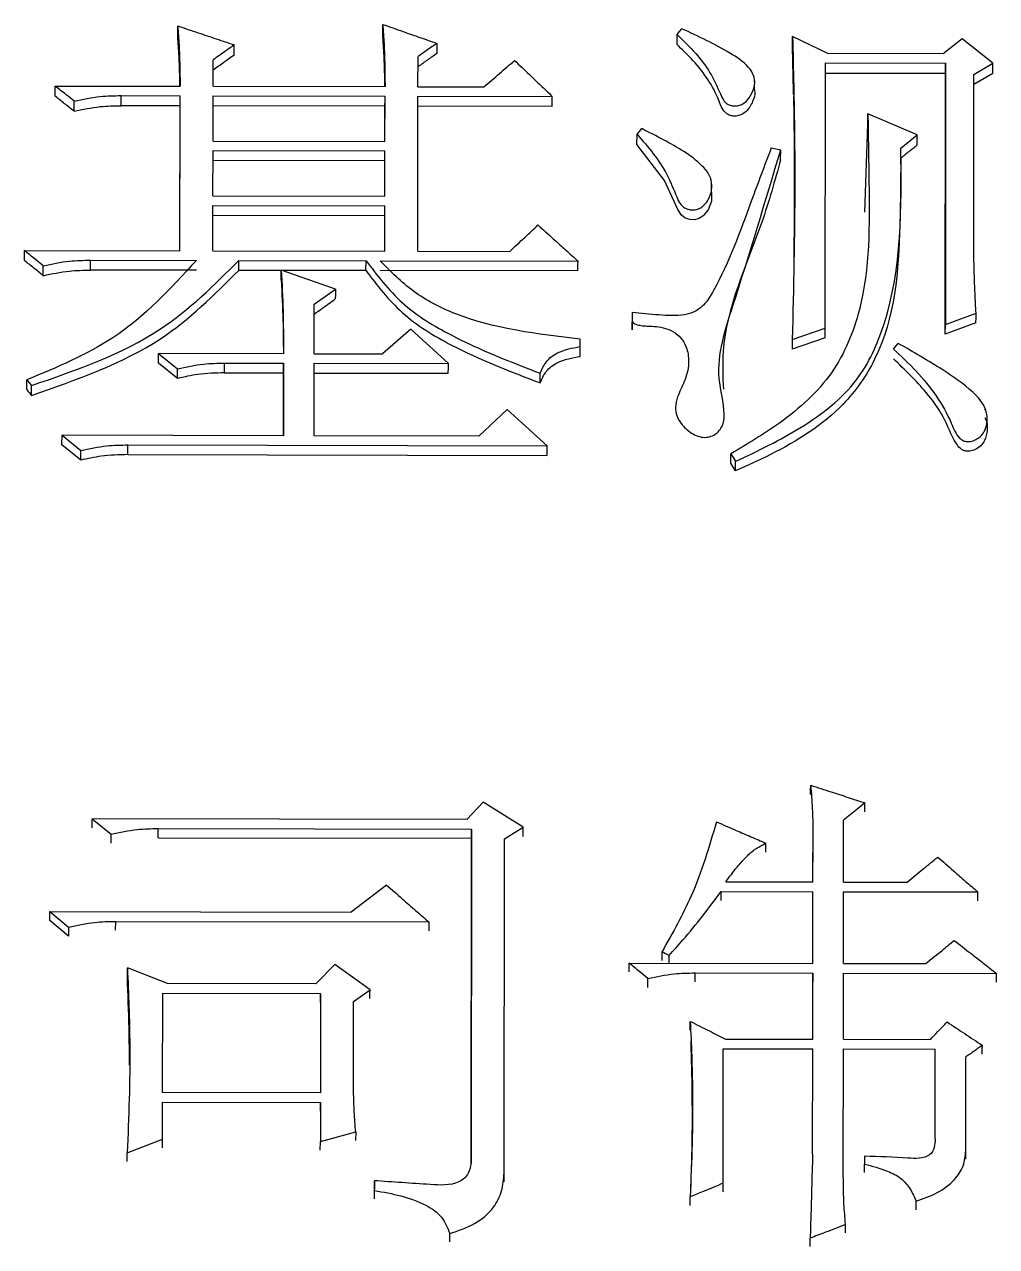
# Model space of a CAD drawing. Header units: millimetres. Extents: x 2451 to 4400, y 944 to 2322.
# Drawn here: x 2921.03 to 2925.49, y 2063.92 to 2069.54 of the extents above; entities that cross this region are included whole.
import ezdxf

# ---------------------------------------------------------------- set-up
doc = ezdxf.new("R2010")
doc.units = ezdxf.units.MM

msp = doc.modelspace()

# ---------------------------------------------------------------- linework, layer by layer
at = {"color": 7, "linetype": 'Continuous', "lineweight": 25}
for p, q in [((2922.6705, 2069.49), (2922.6708, 2069.5369)), ((2924.0227, 2069.4444), (2924.0229, 2069.4913)), ((2924.7151, 2069.4034), (2924.5529, 2069.4816)), ((2925.3317, 2069.4715), (2925.2451, 2069.4025)), ((2925.4723, 2069.3588), (2925.3317, 2069.4715)), ((2921.8916, 2069.2527), (2921.8918, 2069.374)), ((2922.8327, 2069.251), (2922.8329, 2069.3896)), ((2924.7031, 2068.1424), (2924.7042, 2069.3602)), ((2924.7042, 2069.3602), (2925.2559, 2069.3592)), ((2925.2451, 2069.4025), (2924.7151, 2069.4034)), ((2925.2559, 2069.3592), (2925.2548, 2068.1588)), ((2925.3857, 2069.307), (2925.4723, 2069.3588)), ((2924.704, 2069.3135), (2925.2557, 2069.3125)), ((2925.2545, 2068.1137), (2925.2557, 2069.3125)), ((2925.385, 2068.5599), (2925.3857, 2069.307)), ((2925.472, 2069.3121), (2925.3854, 2069.2603)), ((2921.1667, 2069.2075), (2921.1669, 2069.254)), ((2921.1669, 2069.254), (2921.7402, 2069.253)), ((2921.8916, 2069.2527), (2922.6813, 2069.2513)), ((2922.8327, 2069.251), (2923.1356, 2069.2504)), ((2924.3779, 2069.2366), (2924.378, 2069.2619)), ((2924.378, 2069.2728), (2924.3781, 2069.2837)), ((2921.4695, 2069.1637), (2921.4697, 2069.2101)), ((2921.4697, 2069.2101), (2921.7402, 2069.2097)), ((2921.7395, 2068.4969), (2921.7402, 2069.2097)), ((2921.7399, 2069.1632), (2921.7402, 2069.2097)), ((2921.8914, 2069.0012), (2921.8916, 2069.2094)), ((2921.8916, 2069.2094), (2922.6813, 2069.2079)), ((2922.6811, 2068.9997), (2922.6813, 2069.2079)), ((2922.832, 2068.4949), (2922.8327, 2069.2076)), ((2922.8327, 2069.2076), (2923.4493, 2069.2065)), ((2921.2531, 2069.1381), (2921.2534, 2069.1845)), ((2921.7399, 2069.1632), (2921.4695, 2069.1637)), ((2921.7393, 2068.4969), (2921.7399, 2069.1632)), ((2922.681, 2069.1614), (2921.8914, 2069.1629)), ((2922.6809, 2068.9997), (2922.681, 2069.1614)), ((2923.4491, 2069.16), (2922.8325, 2069.1612)), ((2924.8853, 2068.6747), (2924.8985, 2069.0794)), ((2924.8985, 2069.0794), (2924.8988, 2069.1258)), ((2925.1258, 2069.03), (2924.8988, 2069.1258)), ((2923.8384, 2068.9861), (2923.8386, 2069.0324)), ((2925.05, 2068.9693), (2925.1258, 2069.03)), ((2921.8914, 2069.0012), (2922.6811, 2068.9997)), ((2924.4551, 2068.9704), (2924.4983, 2068.9616)), ((2925.0498, 2068.9231), (2925.05, 2068.9693)), ((2922.6808, 2068.9101), (2921.8911, 2068.9116)), ((2921.8912, 2068.7491), (2921.8914, 2068.9577)), ((2921.8914, 2068.9577), (2922.681, 2068.9563)), ((2922.6806, 2068.7477), (2922.6808, 2068.9101)), ((2922.6808, 2068.7477), (2922.681, 2068.9563)), ((2924.4981, 2068.9155), (2924.4983, 2068.9616)), ((2924.1806, 2068.7651), (2924.1808, 2068.81)), ((2924.1808, 2068.8112), (2924.1808, 2068.8116)), ((2921.8912, 2068.7491), (2922.6808, 2068.7477)), ((2921.8909, 2068.4966), (2921.8911, 2068.7056)), ((2921.8911, 2068.7056), (2922.6808, 2068.7042)), ((2922.6806, 2068.4952), (2922.6808, 2068.7042)), ((2922.6806, 2068.6583), (2921.8909, 2068.6598)), ((2922.6804, 2068.4952), (2922.6806, 2068.6583)), ((2921.0253, 2068.4526), (2921.0255, 2068.4982)), ((2921.0255, 2068.4982), (2921.7395, 2068.4969)), ((2921.8909, 2068.4966), (2922.6806, 2068.4952)), ((2922.832, 2068.4949), (2923.2539, 2068.4941)), ((2921.1118, 2068.3828), (2921.112, 2068.4283)), ((2921.3282, 2068.4085), (2921.3284, 2068.454)), ((2921.8149, 2068.4077), (2921.3282, 2068.4085)), ((2921.3284, 2068.454), (2921.8151, 2068.4532)), ((2922.0096, 2068.4073), (2922.0099, 2068.4528)), ((2922.2045, 2068.4069), (2922.0096, 2068.4073)), ((2922.0099, 2068.4528), (2922.594, 2068.4517)), ((2922.4533, 2068.3211), (2922.2045, 2068.4088)), ((2922.5938, 2068.4062), (2922.21, 2068.4069)), ((2922.5938, 2068.4062), (2922.594, 2068.4517)), ((2923.5673, 2068.4044), (2922.6587, 2068.4061)), ((2922.659, 2068.4516), (2923.5676, 2068.4499)), ((2922.3558, 2068.2515), (2922.4533, 2068.3211)), ((2922.3556, 2068.0243), (2922.3558, 2068.2515)), ((2923.8161, 2068.2138), (2923.8159, 2068.1686)), ((2923.8161, 2068.1789), (2923.8159, 2068.1338)), ((2923.8161, 2068.2138), (2923.8161, 2068.1789)), ((2925.2548, 2068.1588), (2925.3955, 2068.211)), ((2922.7992, 2068.1371), (2922.6693, 2068.0237)), ((2922.9722, 2067.9794), (2922.7992, 2068.1371)), ((2923.8159, 2068.1338), (2923.8159, 2068.1686)), ((2924.5516, 2068.0902), (2924.7031, 2068.1424)), ((2925.3952, 2068.1658), (2925.2545, 2068.1137)), ((2925.2545, 2068.1137), (2925.2548, 2068.1588)), ((2923.578, 2068.057), (2923.578, 2068.092)), ((2924.7029, 2068.0973), (2924.5514, 2068.0452)), ((2921.6414, 2067.9806), (2921.6417, 2068.0256)), ((2921.6417, 2068.0256), (2921.7281, 2067.9554)), ((2922.215, 2068.0245), (2921.6417, 2068.0256)), ((2922.3556, 2068.0243), (2922.6693, 2068.0237)), ((2923.5778, 2068.012), (2923.578, 2068.057)), ((2921.7279, 2067.9106), (2921.6414, 2067.9806)), ((2921.7279, 2067.9106), (2921.7281, 2067.9554)), ((2921.9443, 2067.9364), (2921.9445, 2067.9813)), ((2921.9445, 2067.9813), (2922.2149, 2067.9808)), ((2922.2149, 2067.9808), (2922.2146, 2067.6479)), ((2922.3552, 2067.6477), (2922.3556, 2067.9805)), ((2922.3556, 2067.9805), (2922.9722, 2067.9794)), ((2921.9443, 2067.9364), (2922.2147, 2067.9359)), ((2922.2144, 2067.6479), (2922.2147, 2067.9359)), ((2922.3553, 2067.9356), (2922.9719, 2067.9345)), ((2921.0571, 2067.8332), (2921.0574, 2067.8779)), ((2923.2424, 2067.7688), (2923.1125, 2067.6463)), ((2923.4261, 2067.6019), (2923.2424, 2067.7688)), ((2925.4366, 2067.7686), (2925.4367, 2067.775)), ((2921.1976, 2067.6053), (2921.1978, 2067.6498)), ((2921.1978, 2067.6498), (2921.2843, 2067.5795)), ((2922.2146, 2067.6479), (2921.1978, 2067.6498)), ((2923.1125, 2067.6463), (2922.3552, 2067.6477)), ((2921.284, 2067.5351), (2921.1976, 2067.6053)), ((2921.284, 2067.5351), (2921.2843, 2067.5795)), ((2921.5004, 2067.561), (2921.5006, 2067.6054)), ((2921.5004, 2067.561), (2923.4259, 2067.5575)), ((2921.5006, 2067.6054), (2923.4261, 2067.6019)), ((2924.2696, 2067.5209), (2924.2698, 2067.5652)), ((2924.2698, 2067.5652), (2924.2914, 2067.5301)), ((2924.2912, 2067.4858), (2924.2696, 2067.5209)), ((2923.1324, 2065.9648), (2923.0566, 2065.8851)), ((2923.3162, 2065.8491), (2923.1324, 2065.9648)), ((2921.3364, 2065.8464), (2921.3366, 2065.8882)), ((2921.3366, 2065.8882), (2921.4231, 2065.817)), ((2923.0566, 2065.8851), (2921.3366, 2065.8882)), ((2924.7871, 2065.5976), (2924.7874, 2065.8819)), ((2921.6393, 2065.8012), (2921.6395, 2065.8433)), ((2921.6395, 2065.8433), (2923.0782, 2065.8407)), ((2923.0782, 2065.8407), (2923.0766, 2064.3056)), ((2923.2296, 2065.796), (2923.3162, 2065.8491)), ((2921.4229, 2065.7754), (2921.4231, 2065.817)), ((2921.6393, 2065.8012), (2923.0779, 2065.7985)), ((2923.0764, 2064.3049), (2923.0779, 2065.7985)), ((2923.2279, 2064.2604), (2923.2296, 2065.796)), ((2924.4301, 2065.7344), (2924.4303, 2065.776)), ((2924.6466, 2065.7312), (2924.6463, 2065.6896)), ((2924.6464, 2065.5978), (2924.6466, 2065.7312)), ((2924.2462, 2065.5986), (2924.6464, 2065.5978)), ((2924.7871, 2065.5976), (2925.0791, 2065.597)), ((2922.6885, 2065.5836), (2922.5261, 2065.4593)), ((2924.2243, 2065.5129), (2924.2245, 2065.5541)), ((2924.2245, 2065.5541), (2924.6464, 2065.5533)), ((2924.646, 2065.2238), (2924.6464, 2065.5533)), ((2924.7867, 2065.2235), (2924.787, 2065.5531)), ((2924.787, 2065.5531), (2925.4036, 2065.552)), ((2921.1413, 2065.4202), (2921.1415, 2065.4619)), ((2921.1415, 2065.4619), (2921.228, 2065.3905)), ((2921.1415, 2065.4619), (2922.5261, 2065.4593)), ((2921.2277, 2065.3489), (2921.1413, 2065.4202)), ((2921.4441, 2065.3758), (2921.4443, 2065.4168)), ((2921.4443, 2065.4168), (2922.883, 2065.4141)), ((2923.9535, 2065.2378), (2923.9538, 2065.2786)), ((2923.986, 2065.225), (2923.9862, 2065.2607)), ((2921.682, 2065.1311), (2921.4982, 2065.2028)), ((2922.4501, 2065.2189), (2922.3635, 2065.1299)), ((2922.6123, 2065.1026), (2922.4501, 2065.2189)), ((2923.8021, 2065.1847), (2923.8023, 2065.2253)), ((2923.8023, 2065.2253), (2924.646, 2065.2238)), ((2924.7867, 2065.2235), (2925.1653, 2065.2228)), ((2923.8885, 2065.1133), (2923.8888, 2065.1538)), ((2924.1049, 2065.1389), (2924.1051, 2065.1802)), ((2924.1051, 2065.1802), (2924.646, 2065.1792)), ((2924.6457, 2064.8757), (2924.646, 2065.1792)), ((2924.646, 2065.1792), (2924.6458, 2065.1386)), ((2924.7863, 2064.8754), (2924.7866, 2065.1789)), ((2924.7866, 2065.1789), (2925.4897, 2065.1777)), ((2922.3635, 2065.1299), (2921.682, 2065.1311)), ((2922.5365, 2065.0492), (2922.6123, 2065.1026)), ((2921.6598, 2064.6307), (2921.6603, 2065.0865)), ((2921.6603, 2065.0865), (2922.3851, 2065.0852)), ((2922.3851, 2065.0852), (2922.3846, 2064.6294)), ((2922.5361, 2064.6739), (2922.5365, 2065.0492)), ((2924.2454, 2064.8764), (2924.6457, 2064.8757)), ((2924.7863, 2064.8754), (2925.1865, 2064.8747)), ((2924.2339, 2064.2137), (2924.2346, 2064.8317)), ((2924.2346, 2064.8317), (2924.6456, 2064.831)), ((2924.6451, 2064.3475), (2924.6456, 2064.831)), ((2924.6454, 2064.791), (2924.6456, 2064.831)), ((2924.7857, 2064.2845), (2924.7862, 2064.8307)), ((2924.7862, 2064.8307), (2925.2081, 2064.8299)), ((2925.2077, 2064.4182), (2925.2081, 2064.8299)), ((2925.3482, 2064.3642), (2925.3487, 2064.7939)), ((2921.6596, 2064.4158), (2921.6598, 2064.5859)), ((2922.3846, 2064.6294), (2921.6598, 2064.6307)), ((2921.6598, 2064.5859), (2922.3845, 2064.5846)), ((2922.3845, 2064.5846), (2922.3844, 2064.4055)), ((2922.3844, 2064.4055), (2922.5467, 2064.45)), ((2922.5467, 2064.45), (2922.5464, 2064.4107)), ((2921.4973, 2064.3533), (2921.6596, 2064.4158)), ((2922.3841, 2064.3663), (2922.3844, 2064.4055)), ((2925.348, 2064.325), (2925.3482, 2064.3641)), ((2921.4971, 2064.3142), (2921.4973, 2064.3533)), ((2924.8831, 2064.3381), (2924.8829, 2064.2991)), ((2924.8831, 2064.3381), (2924.883, 2064.3023)), ((2923.2277, 2064.2203), (2923.2279, 2064.2604)), ((2924.8828, 2064.2633), (2924.883, 2064.3023)), ((2922.633, 2064.2256), (2922.6327, 2064.1868)), ((2922.6329, 2064.1808), (2922.633, 2064.2256)), ((2922.6327, 2064.142), (2922.6329, 2064.1808)), ((2924.0822, 2064.1125), (2924.0824, 2064.1512)), ((2925.1206, 2064.0926), (2925.1208, 2064.1313)), ((2924.6336, 2063.9231), (2924.6339, 2063.9616))]:
    msp.add_line(p, q, dxfattribs=at)
at = {"color": 7, "linetype": 'Continuous', "lineweight": 25, "flags": 128}
for points in [[(2921.7294, 2069.4831), (2921.7295, 2069.5094), (2921.7296, 2069.53)], [(2924.0229, 2069.4913), (2924.0337, 2069.5042), (2924.0445, 2069.5171)], [(2924.5527, 2069.4347), (2924.5528, 2069.461), (2924.5529, 2069.4816)], [(2921.9889, 2069.3962), (2921.9891, 2069.4224), (2921.9892, 2069.443)], [(2922.9195, 2069.45), (2922.9193, 2069.4238), (2922.9192, 2069.4032)], [(2925.2557, 2069.3125), (2925.2558, 2069.3386), (2925.2559, 2069.3592)], [(2925.472, 2069.3121), (2925.4722, 2069.3382), (2925.4723, 2069.3588)], [(2922.681, 2069.1614), (2922.6812, 2069.1875), (2922.6813, 2069.2079)], [(2923.4491, 2069.16), (2923.4492, 2069.1861), (2923.4493, 2069.2065)], [(2923.8386, 2069.0324), (2923.8494, 2069.0453), (2923.8602, 2069.0583)], [(2925.1256, 2068.9837), (2925.1257, 2069.0096), (2925.1258, 2069.03)], [(2924.1799, 2068.7654), (2924.1803, 2068.7259), (2924.1647, 2068.6856), (2924.143, 2068.6583), (2924.1245, 2068.6457), (2924.102, 2068.6396), (2924.0814, 2068.6403), (2924.0596, 2068.6476), (2924.0424, 2068.661), (2924.0257, 2068.6876), (2923.9655, 2068.8207), (2923.8384, 2068.9861), (2923.8384, 2068.9861)], [(2922.6808, 2068.9101), (2922.6809, 2068.936), (2922.681, 2068.9563)], [(2922.6806, 2068.6583), (2922.6807, 2068.684), (2922.6808, 2068.7042)], [(2922.2043, 2068.3634), (2922.2044, 2068.3888), (2922.2045, 2068.4088)], [(2923.5673, 2068.4044), (2923.5675, 2068.4299), (2923.5676, 2068.4499)], [(2922.4533, 2068.3211), (2922.4531, 2068.2958), (2922.453, 2068.2758)], [(2925.3952, 2068.1658), (2925.3954, 2068.1911), (2925.3955, 2068.211)], [(2924.7029, 2068.0973), (2924.703, 2068.1225), (2924.7031, 2068.1424)], [(2924.5516, 2068.0902), (2924.5515, 2068.065), (2924.5514, 2068.0452)], [(2925.0167, 2068.0457), (2925.0275, 2068.0588), (2925.0384, 2068.0718)], [(2922.2147, 2067.9359), (2922.2148, 2067.961), (2922.2149, 2067.9808)], [(2922.9719, 2067.9345), (2922.9721, 2067.9597), (2922.9722, 2067.9794)], [(2921.0356, 2067.8594), (2921.0356, 2067.8757), (2921.0357, 2067.89), (2921.0358, 2067.9042)], [(2921.0358, 2067.9042), (2921.0466, 2067.891), (2921.0574, 2067.8779)], [(2921.0356, 2067.8594), (2921.041, 2067.8528), (2921.0464, 2067.8463), (2921.0571, 2067.8332)], [(2923.4259, 2067.5575), (2923.426, 2067.5823), (2923.4261, 2067.6019)], [(2924.2912, 2067.4858), (2924.2913, 2067.5056), (2924.2914, 2067.5178), (2924.2914, 2067.5301)], [(2924.6359, 2065.9998), (2924.636, 2066.0233), (2924.6361, 2066.0419)], [(2924.8846, 2065.9197), (2924.8847, 2065.943), (2924.8848, 2065.9616)], [(2923.0779, 2065.7985), (2923.0781, 2065.8221), (2923.0782, 2065.8407)], [(2923.3159, 2065.8074), (2923.3161, 2065.8306), (2923.3162, 2065.8491)], [(2924.6462, 2065.5121), (2924.6463, 2065.535), (2924.6464, 2065.5533)], [(2925.4034, 2065.5107), (2925.4035, 2065.5336), (2925.4036, 2065.552)], [(2921.228, 2065.3905), (2921.2278, 2065.3697), (2921.2277, 2065.3495)], [(2922.883, 2065.4141), (2922.8829, 2065.3909), (2922.8828, 2065.3732)], [(2923.9538, 2065.2785), (2923.97, 2065.2696), (2923.9862, 2065.2607)], [(2921.498, 2065.1615), (2921.4981, 2065.1846), (2921.4982, 2065.2028)], [(2925.4895, 2065.1371), (2925.4896, 2065.1595), (2925.4897, 2065.1777)], [(2922.612, 2065.0622), (2922.6122, 2065.0845), (2922.6123, 2065.1026)], [(2922.3849, 2065.0448), (2922.385, 2065.0671), (2922.3851, 2065.0852)], [(2924.083, 2064.9169), (2924.0832, 2064.9391), (2924.0833, 2064.9571)], [(2925.2079, 2064.79), (2925.208, 2064.812), (2925.2081, 2064.8299)], [(2925.4243, 2064.8074), (2925.4244, 2064.8295), (2925.4245, 2064.8474)], [(2922.3843, 2064.5451), (2922.3844, 2064.5668), (2922.3845, 2064.5846)], [(2921.6594, 2064.3766), (2921.6595, 2064.398), (2921.6596, 2064.4158)], [(2924.2337, 2064.1749), (2924.2338, 2064.1961), (2924.2339, 2064.2137)], [(2924.796, 2063.9856), (2924.7961, 2064.0067), (2924.7962, 2064.0242)], [(2922.9786, 2063.9441), (2922.9787, 2063.9546), (2922.9788, 2063.9663), (2922.9788, 2063.9826)]]:
    msp.add_lwpolyline(points, dxfattribs=at)
at = {"color": 7, "linetype": 'Continuous', "lineweight": 25}
for points, knots in [([(2921.7296, 2069.53), (2921.7316, 2069.5006), (2921.7358, 2069.4398), (2921.7391, 2069.3474), (2921.7398, 2069.2845), (2921.7402, 2069.253)], [0, 0, 0, 0, 0.319584, 0.659717, 1, 1, 1, 1]), ([(2921.7296, 2069.53), (2921.7608, 2069.5196), (2921.8197, 2069.4999), (2921.9062, 2069.4709), (2921.9615, 2069.4523), (2921.9892, 2069.443)], [0, 0, 0, 0, 0.3604045, 0.6802023, 1, 1, 1, 1]), ([(2922.6708, 2069.5369), (2922.673, 2069.5071), (2922.6776, 2069.4446), (2922.6804, 2069.3493), (2922.681, 2069.284), (2922.6813, 2069.2513)], [0, 0, 0, 0, 0.314477, 0.657155, 1, 1, 1, 1]), ([(2922.6708, 2069.5369), (2922.7018, 2069.5261), (2922.7587, 2069.5062), (2922.8416, 2069.4772), (2922.8935, 2069.4591), (2922.9195, 2069.45)], [0, 0, 0, 0, 0.374011, 0.687005, 1, 1, 1, 1]), ([(2921.7392, 2069.253), (2921.739, 2069.2673), (2921.7384, 2069.3129), (2921.7357, 2069.3896), (2921.7315, 2069.4519), (2921.7294, 2069.4831)], [0, 0, 0, 0, 0.186507, 0.593139, 1, 1, 1, 1]), ([(2922.6805, 2069.2513), (2922.6804, 2069.266), (2922.6799, 2069.3133), (2922.6776, 2069.3929), (2922.6729, 2069.4576), (2922.6705, 2069.49)], [0, 0, 0, 0, 0.185295, 0.592481, 1, 1, 1, 1]), ([(2924.0229, 2069.4913), (2924.0522, 2069.4626), (2924.108, 2069.4079), (2924.1768, 2069.3168), (2924.2118, 2069.2413), (2924.2326, 2069.1922), (2924.2485, 2069.1736), (2924.2656, 2069.1648), (2924.2849, 2069.1616), (2924.3053, 2069.1633), (2924.3276, 2069.1723), (2924.3521, 2069.195), (2924.3708, 2069.2275), (2924.3819, 2069.2664), (2924.3747, 2069.3048), (2924.3419, 2069.358), (2924.2614, 2069.4085), (2924.1579, 2069.4652), (2924.0824, 2069.4998), (2924.0446, 2069.5172)], [0, 0, 0, 0, 0.120486, 0.230167, 0.339822, 0.3746, 0.39298, 0.411575, 0.427591, 0.446557, 0.467304, 0.493911, 0.54294, 0.579845, 0.617018, 0.661528, 0.765545, 0.882402, 1, 1, 1, 1]), ([(2924.5529, 2069.4816), (2924.5548, 2069.4064), (2924.5604, 2069.1807), (2924.5664, 2068.7177), (2924.5572, 2068.3281), (2924.5516, 2068.0902)], [0, 0, 0, 0, 0.1629699, 0.4889248, 1, 1, 1, 1]), ([(2921.9892, 2069.443), (2921.9762, 2069.4338), (2921.9535, 2069.4177), (2921.921, 2069.3947), (2921.9015, 2069.3809), (2921.8918, 2069.374)], [0, 0, 0, 0, 0.400148, 0.700074, 1, 1, 1, 1]), ([(2922.9195, 2069.45), (2922.9123, 2069.445), (2922.8978, 2069.4349), (2922.8762, 2069.4198), (2922.8545, 2069.4047), (2922.8401, 2069.3946), (2922.8329, 2069.3896)], [0, 0, 0, 0, 0.25, 0.5, 0.75, 1, 1, 1, 1]), ([(2924.3774, 2069.2367), (2924.3777, 2069.2358), (2924.3821, 2069.223), (2924.3742, 2069.1899), (2924.3565, 2069.1545), (2924.3317, 2069.1292), (2924.3107, 2069.1183), (2924.288, 2069.1148), (2924.267, 2069.1177), (2924.2499, 2069.1262), (2924.226, 2069.1516), (2924.1963, 2069.2478), (2924.1193, 2069.3505), (2924.0444, 2069.4234), (2924.0227, 2069.4444)], [0, 0, 0, 0, 0.004934, 0.070078, 0.167112, 0.208023, 0.242926, 0.27788, 0.312683, 0.339657, 0.36657, 0.483284, 0.85074, 1, 1, 1, 1]), ([(2924.5573, 2069.215), (2924.557, 2069.2334), (2924.5562, 2069.27), (2924.5547, 2069.3433), (2924.5535, 2069.3982), (2924.5527, 2069.4347)], [0, 0, 0, 0, 0.249999, 0.499999, 1, 1, 1, 1]), ([(2921.9889, 2069.3962), (2921.9727, 2069.3848), (2921.9403, 2069.3618), (2921.9079, 2069.3389), (2921.8917, 2069.3274)], [0, 0, 0, 0, 0.500981, 1, 1, 1, 1]), ([(2922.9192, 2069.4032), (2922.9048, 2069.3931), (2922.876, 2069.3731), (2922.8472, 2069.353), (2922.8328, 2069.343)], [0, 0, 0, 0, 0.501104, 1, 1, 1, 1]), ([(2923.1356, 2069.2504), (2923.1476, 2069.2607), (2923.1715, 2069.2813), (2923.2184, 2069.3216), (2923.2533, 2069.3516), (2923.2764, 2069.3714)], [0, 0, 0, 0, 0.254609, 0.509219, 1, 1, 1, 1]), ([(2923.2764, 2069.3714), (2923.2991, 2069.3498), (2923.3392, 2069.3115), (2923.3969, 2069.2566), (2923.4318, 2069.2232), (2923.4493, 2069.2065)], [0, 0, 0, 0, 0.393554, 0.696777, 1, 1, 1, 1]), ([(2921.2534, 2069.1845), (2921.241, 2069.1945), (2921.2204, 2069.211), (2921.1916, 2069.2342), (2921.1751, 2069.2474), (2921.1669, 2069.254)], [0, 0, 0, 0, 0.4283604, 0.7141802, 1, 1, 1, 1]), ([(2921.2531, 2069.1381), (2921.2387, 2069.1496), (2921.2099, 2069.1728), (2921.1811, 2069.1959), (2921.1667, 2069.2075)], [0, 0, 0, 0, 0.499999, 1, 1, 1, 1]), ([(2921.2534, 2069.1845), (2921.2931, 2069.1931), (2921.3643, 2069.2084), (2921.4375, 2069.2096), (2921.4697, 2069.2101)], [0, 0, 0, 0, 0.558835, 1, 1, 1, 1]), ([(2924.5575, 2069.2057), (2924.5594, 2069.0541), (2924.5623, 2068.8284), (2924.5598, 2068.5675), (2924.558, 2068.4592), (2924.5581, 2068.4387), (2924.5582, 2068.4369), (2924.5582, 2068.4368), (2924.5583, 2068.4367)], [0, 0, 0, 0, 0.593211, 0.883787, 0.986393, 0.993028, 0.998125, 1, 1, 1, 1]), ([(2921.2531, 2069.1381), (2921.2929, 2069.1466), (2921.3641, 2069.1619), (2921.4372, 2069.1631), (2921.4695, 2069.1637)], [0, 0, 0, 0, 0.558823, 1, 1, 1, 1]), ([(2924.8988, 2069.1258), (2924.9005, 2069.0213), (2924.9053, 2068.7227), (2924.9096, 2068.3142), (2924.7525, 2067.9244), (2924.5193, 2067.7125), (2924.3457, 2067.61), (2924.2698, 2067.5652)], [0, 0, 0, 0, 0.178225, 0.509524, 0.685628, 0.86265, 1, 1, 1, 1]), ([(2923.8387, 2069.0324), (2923.8898, 2068.9733), (2923.9665, 2068.8847), (2924.0102, 2068.7686), (2924.033, 2068.7171), (2924.051, 2068.6972), (2924.0714, 2068.6875), (2924.094, 2068.6839), (2924.1166, 2068.6868), (2924.1393, 2068.6989), (2924.1626, 2068.724), (2924.1821, 2068.7628), (2924.1838, 2068.8096), (2924.1693, 2068.8536), (2924.1018, 2068.9285), (2923.991, 2068.9916), (2923.8938, 2069.0412), (2923.8602, 2069.0584)], [0, 0, 0, 0, 0.226354, 0.339207, 0.374159, 0.395068, 0.416135, 0.435555, 0.456987, 0.476773, 0.506217, 0.555773, 0.604136, 0.646938, 0.693733, 0.894301, 1, 1, 1, 1]), ([(2924.4551, 2068.9704), (2924.4242, 2068.889), (2924.3408, 2068.6691), (2924.2545, 2068.4219), (2924.1549, 2068.2541), (2924.1063, 2068.2161), (2924.0351, 2068.1957), (2923.9364, 2068.2018), (2923.8568, 2068.2097), (2923.8161, 2068.2138)], [0, 0, 0, 0, 0.239125, 0.645779, 0.717633, 0.759609, 0.801685, 0.898672, 1, 1, 1, 1]), ([(2924.2914, 2067.5301), (2924.394, 2067.5786), (2924.5999, 2067.676), (2924.8598, 2067.8809), (2925.058, 2068.3275), (2925.0534, 2068.6948), (2925.05, 2068.9693)], [0, 0, 0, 0, 0.180959, 0.363242, 0.524232, 1, 1, 1, 1]), ([(2925.0498, 2068.9231), (2925.0561, 2068.9282), (2925.0687, 2068.9383), (2925.0877, 2068.9534), (2925.1066, 2068.9686), (2925.1193, 2068.9786), (2925.1256, 2068.9837)], [0, 0, 0, 0, 0.25, 0.5, 0.75, 1, 1, 1, 1]), ([(2923.8161, 2068.1789), (2923.8167, 2068.1764), (2923.8179, 2068.1714), (2923.8238, 2068.1645), (2923.8368, 2068.1572), (2923.8582, 2068.1533), (2923.9039, 2068.1505), (2923.9592, 2068.1482), (2924.015, 2068.122), (2924.0489, 2068.0885), (2924.0722, 2068.0402), (2924.08, 2067.9736), (2924.0593, 2067.8984), (2924.0259, 2067.8354), (2924.0123, 2067.7818), (2924.0195, 2067.7362), (2924.0475, 2067.6931), (2924.0843, 2067.6599), (2924.1245, 2067.6419), (2924.1562, 2067.6387), (2924.1849, 2067.6462), (2924.208, 2067.6611), (2924.2262, 2067.6827), (2924.2385, 2067.7115), (2924.2412, 2067.7897), (2924.188, 2067.9672), (2924.3254, 2068.3805), (2924.4278, 2068.7246), (2924.4983, 2068.9616)], [0, 0, 0, 0, 0.003563, 0.007141, 0.011667, 0.022281, 0.03379, 0.068952, 0.089643, 0.110397, 0.130498, 0.162022, 0.201668, 0.236438, 0.259111, 0.277, 0.29888, 0.327265, 0.340596, 0.354041, 0.36589, 0.376926, 0.38899, 0.402934, 0.419058, 0.496673, 0.653151, 1, 1, 1, 1]), ([(2924.4981, 2068.9155), (2924.4713, 2068.8195), (2924.3893, 2068.526), (2924.2215, 2068.1837), (2924.2326, 2067.9192), (2924.2351, 2067.8611)], [0, 0, 0, 0, 0.274954, 0.84062, 1, 1, 1, 1]), ([(2925.0498, 2068.9231), (2925.0491, 2068.8207), (2925.0472, 2068.512), (2925.0183, 2068.1052), (2924.7687, 2067.745), (2924.5238, 2067.5911), (2924.3451, 2067.5102), (2924.2912, 2067.4858)], [0, 0, 0, 0, 0.180756, 0.544805, 0.687033, 0.905677, 1, 1, 1, 1]), ([(2923.2539, 2068.4941), (2923.2654, 2068.5049), (2923.2883, 2068.5264), (2923.3316, 2068.5669), (2923.3635, 2068.5968), (2923.3838, 2068.6158)], [0, 0, 0, 0, 0.264853, 0.529705, 1, 1, 1, 1]), ([(2923.3838, 2068.6158), (2923.4072, 2068.5947), (2923.4496, 2068.5565), (2923.5108, 2068.5012), (2923.5486, 2068.467), (2923.5676, 2068.4499)], [0, 0, 0, 0, 0.382288, 0.691144, 1, 1, 1, 1]), ([(2925.3955, 2068.211), (2925.3939, 2068.2411), (2925.3907, 2068.3013), (2925.3861, 2068.4176), (2925.3854, 2068.5038), (2925.385, 2068.5599)], [0, 0, 0, 0, 0.2587287, 0.5174633, 1, 1, 1, 1]), ([(2921.112, 2068.4283), (2921.0997, 2068.4383), (2921.0791, 2068.4549), (2921.0503, 2068.4782), (2921.0338, 2068.4915), (2921.0255, 2068.4982)], [0, 0, 0, 0, 0.4283604, 0.7141802, 1, 1, 1, 1]), ([(2921.1118, 2068.3828), (2921.0974, 2068.3945), (2921.0686, 2068.4177), (2921.0397, 2068.441), (2921.0253, 2068.4526)], [0, 0, 0, 0, 0.499999, 1, 1, 1, 1]), ([(2921.8151, 2068.4532), (2921.6964, 2068.324), (2921.481, 2068.0895), (2921.1738, 2067.9616), (2921.0358, 2067.9042)], [0, 0, 0, 0, 0.551009, 1, 1, 1, 1]), ([(2921.0571, 2067.8332), (2921.2662, 2067.9055), (2921.6347, 2068.0329), (2921.8964, 2068.2943), (2922.0096, 2068.4073)], [0, 0, 0, 0, 0.567483, 1, 1, 1, 1]), ([(2921.0574, 2067.8779), (2921.2665, 2067.9503), (2921.6351, 2068.078), (2921.8967, 2068.3396), (2922.0099, 2068.4528)], [0, 0, 0, 0, 0.567388, 1, 1, 1, 1]), ([(2921.1118, 2068.3828), (2921.1516, 2068.3914), (2921.2227, 2068.4068), (2921.2959, 2068.408), (2921.3282, 2068.4085)], [0, 0, 0, 0, 0.558823, 1, 1, 1, 1]), ([(2921.112, 2068.4283), (2921.1518, 2068.4369), (2921.2229, 2068.4523), (2921.2961, 2068.4535), (2921.3284, 2068.4541)], [0, 0, 0, 0, 0.558835, 1, 1, 1, 1]), ([(2922.2045, 2068.4088), (2922.2079, 2068.3456), (2922.2129, 2068.25), (2922.2145, 2068.1218), (2922.2148, 2068.0569), (2922.215, 2068.0245)], [0, 0, 0, 0, 0.494848, 0.747411, 1, 1, 1, 1]), ([(2922.5938, 2068.4062), (2922.6453, 2068.3385), (2922.7499, 2068.2009), (2923.0318, 2068.0294), (2923.2559, 2067.9431), (2923.3938, 2067.8901)], [0, 0, 0, 0, 0.271622, 0.551863, 1, 1, 1, 1]), ([(2922.594, 2068.4517), (2922.6455, 2068.3839), (2922.7501, 2068.2461), (2923.032, 2068.0744), (2923.2561, 2067.988), (2923.394, 2067.9349)], [0, 0, 0, 0, 0.271719, 0.55196, 1, 1, 1, 1]), ([(2923.578, 2068.092), (2923.3817, 2068.1146), (2923.1098, 2068.1458), (2922.8058, 2068.3019), (2922.7075, 2068.4021), (2922.659, 2068.4516)], [0, 0, 0, 0, 0.568218, 0.786771, 1, 1, 1, 1]), ([(2922.2043, 2068.3634), (2922.2076, 2068.3007), (2922.2126, 2068.2055), (2922.2141, 2068.0925), (2922.2144, 2068.0422), (2922.2145, 2068.0245)], [0, 0, 0, 0, 0.55556, 0.843987, 1, 1, 1, 1]), ([(2922.3556, 2068.2062), (2922.3686, 2068.2155), (2922.3913, 2068.2318), (2922.4238, 2068.255), (2922.4433, 2068.2689), (2922.453, 2068.2758)], [0, 0, 0, 0, 0.400352, 0.700176, 1, 1, 1, 1]), ([(2925.0168, 2068.0457), (2925.0521, 2068.0123), (2925.159, 2067.9114), (2925.2593, 2067.7722), (2925.303, 2067.6508), (2925.333, 2067.6259), (2925.3507, 2067.6203), (2925.3721, 2067.621), (2925.395, 2067.6287), (2925.4174, 2067.6439), (2925.4367, 2067.6693), (2925.4475, 2067.7045), (2925.4476, 2067.748), (2925.428, 2067.7999), (2925.3594, 2067.872), (2925.2261, 2067.9638), (2925.1072, 2068.0322), (2925.0384, 2068.0718)], [0, 0, 0, 0, 0.115426, 0.348555, 0.412099, 0.425321, 0.438687, 0.453029, 0.472544, 0.492548, 0.515348, 0.548273, 0.582424, 0.623383, 0.682551, 0.816351, 1, 1, 1, 1]), ([(2923.3938, 2067.8901), (2923.4017, 2067.9084), (2923.4177, 2067.9458), (2923.482, 2067.9953), (2923.5411, 2068.0056), (2923.5778, 2068.012)], [0, 0, 0, 0, 0.268565, 0.546656, 1, 1, 1, 1]), ([(2923.394, 2067.9349), (2923.4019, 2067.9533), (2923.418, 2067.9907), (2923.4822, 2068.0403), (2923.5413, 2068.0506), (2923.578, 2068.057)], [0, 0, 0, 0, 0.268716, 0.54683, 1, 1, 1, 1]), ([(2921.7281, 2067.9554), (2921.7679, 2067.9641), (2921.8391, 2067.9795), (2921.9122, 2067.9807), (2921.9445, 2067.9813)], [0, 0, 0, 0, 0.558835, 1, 1, 1, 1]), ([(2925.436, 2067.7299), (2925.4365, 2067.7291), (2925.4474, 2067.7123), (2925.4488, 2067.6744), (2925.4399, 2067.6307), (2925.4185, 2067.6001), (2925.3939, 2067.5836), (2925.3696, 2067.5763), (2925.3497, 2067.5762), (2925.334, 2067.5811), (2925.3178, 2067.5931), (2925.2834, 2067.6431), (2925.2507, 2067.7368), (2925.1537, 2067.8686), (2925.0684, 2067.9508), (2925.0165, 2068.0007)], [0, 0, 0, 0, 0.00361, 0.080312, 0.146069, 0.185985, 0.226093, 0.257013, 0.279288, 0.298198, 0.317057, 0.355594, 0.5373, 0.719082, 1, 1, 1, 1]), ([(2921.9443, 2067.9364), (2921.9032, 2067.9354), (2921.83, 2067.9337), (2921.759, 2067.9176), (2921.7279, 2067.9106)], [0, 0, 0, 0, 0.561086, 1, 1, 1, 1]), ([(2923.3938, 2067.8901), (2923.3938, 2067.8942), (2923.3938, 2067.9025), (2923.3939, 2067.9175), (2923.394, 2067.9283), (2923.394, 2067.9349)], [0, 0, 0, 0, 0.2784297, 0.5568596, 1, 1, 1, 1]), ([(2921.5004, 2067.561), (2921.4593, 2067.56), (2921.3861, 2067.5583), (2921.3152, 2067.5422), (2921.284, 2067.5351)], [0, 0, 0, 0, 0.561086, 1, 1, 1, 1]), ([(2921.2843, 2067.5795), (2921.324, 2067.5881), (2921.3952, 2067.6036), (2921.4684, 2067.6048), (2921.5006, 2067.6054)], [0, 0, 0, 0, 0.558835, 1, 1, 1, 1]), ([(2924.6361, 2066.0419), (2924.6389, 2066.0058), (2924.6444, 2065.9361), (2924.6465, 2065.8324), (2924.6465, 2065.7649), (2924.6466, 2065.7312)], [0, 0, 0, 0, 0.349478, 0.674651, 1, 1, 1, 1]), ([(2924.6361, 2066.0419), (2924.6675, 2066.0318), (2924.7246, 2066.0133), (2924.8076, 2065.9866), (2924.859, 2065.9699), (2924.8848, 2065.9616)], [0, 0, 0, 0, 0.378869, 0.689434, 1, 1, 1, 1]), ([(2924.8848, 2065.9616), (2924.8724, 2065.9515), (2924.85, 2065.9332), (2924.8175, 2065.9066), (2924.7974, 2065.8901), (2924.7874, 2065.8819)], [0, 0, 0, 0, 0.380769, 0.690385, 1, 1, 1, 1]), ([(2921.4231, 2065.817), (2921.4629, 2065.8258), (2921.534, 2065.8415), (2921.6072, 2065.8427), (2921.6395, 2065.8433)], [0, 0, 0, 0, 0.558835, 1, 1, 1, 1]), ([(2924.2033, 2065.8741), (2924.1696, 2065.7591), (2924.1091, 2065.5528), (2924.0014, 2065.3627), (2923.9538, 2065.2786)], [0, 0, 0, 0, 0.557381, 1, 1, 1, 1]), ([(2924.2033, 2065.8741), (2924.2334, 2065.8611), (2924.2862, 2065.8382), (2924.3619, 2065.8055), (2924.4075, 2065.7858), (2924.4303, 2065.776)], [0, 0, 0, 0, 0.397712, 0.698856, 1, 1, 1, 1]), ([(2924.2462, 2065.5986), (2924.2631, 2065.6215), (2924.2911, 2065.6594), (2924.3356, 2065.7086), (2924.377, 2065.749), (2924.4124, 2065.7669), (2924.4303, 2065.776)], [0, 0, 0, 0, 0.335639, 0.554348, 0.775254, 1, 1, 1, 1]), ([(2925.0791, 2065.597), (2925.0915, 2065.6072), (2925.1162, 2065.6274), (2925.1631, 2065.6659), (2925.1977, 2065.6942), (2925.2199, 2065.7124)], [0, 0, 0, 0, 0.26361, 0.527219, 1, 1, 1, 1]), ([(2925.2199, 2065.7124), (2925.2439, 2065.6914), (2925.2866, 2065.6542), (2925.3478, 2065.6007), (2925.385, 2065.5682), (2925.4036, 2065.552)], [0, 0, 0, 0, 0.392599, 0.6963, 1, 1, 1, 1]), ([(2922.6885, 2065.5836), (2922.7126, 2065.5626), (2922.757, 2065.5239), (2922.8219, 2065.4674), (2922.8626, 2065.4319), (2922.883, 2065.4141)], [0, 0, 0, 0, 0.371336, 0.685668, 1, 1, 1, 1]), ([(2923.9862, 2065.2607), (2924.0074, 2065.2842), (2924.0602, 2065.3431), (2924.1406, 2065.4405), (2924.1965, 2065.5162), (2924.2245, 2065.5541)], [0, 0, 0, 0, 0.249893, 0.624561, 1, 1, 1, 1]), ([(2921.228, 2065.3905), (2921.2677, 2065.3992), (2921.3389, 2065.415), (2921.412, 2065.4162), (2921.4443, 2065.4168)], [0, 0, 0, 0, 0.5588391, 1, 1, 1, 1]), ([(2925.1653, 2065.2228), (2925.1776, 2065.233), (2925.2024, 2065.2533), (2925.2457, 2065.2889), (2925.2766, 2065.3143), (2925.2952, 2065.3296)], [0, 0, 0, 0, 0.285577, 0.571154, 1, 1, 1, 1]), ([(2925.2952, 2065.3296), (2925.3205, 2065.3098), (2925.3656, 2065.2746), (2925.4304, 2065.224), (2925.47, 2065.1931), (2925.4897, 2065.1777)], [0, 0, 0, 0, 0.390379, 0.695189, 1, 1, 1, 1]), ([(2921.4982, 2065.2028), (2921.5031, 2065.0839), (2921.5115, 2064.8832), (2921.5074, 2064.5998), (2921.5006, 2064.4355), (2921.4973, 2064.3533)], [0, 0, 0, 0, 0.420758, 0.710282, 1, 1, 1, 1]), ([(2923.8888, 2065.1538), (2923.8764, 2065.164), (2923.8558, 2065.1811), (2923.827, 2065.2049), (2923.8105, 2065.2185), (2923.8023, 2065.2253)], [0, 0, 0, 0, 0.42836, 0.71418, 1, 1, 1, 1]), ([(2921.5081, 2064.7567), (2921.5075, 2064.8131), (2921.5061, 2064.9482), (2921.501, 2065.083), (2921.498, 2065.1615)], [0, 0, 0, 0, 0.417043, 1, 1, 1, 1]), ([(2923.8888, 2065.1538), (2923.9285, 2065.1626), (2923.9997, 2065.1784), (2924.0729, 2065.1796), (2924.1051, 2065.1802)], [0, 0, 0, 0, 0.558835, 1, 1, 1, 1]), ([(2924.0833, 2064.9571), (2924.0877, 2064.8514), (2924.0956, 2064.6645), (2924.0928, 2064.3956), (2924.0859, 2064.2327), (2924.0824, 2064.1512)], [0, 0, 0, 0, 0.394437, 0.697091, 1, 1, 1, 1]), ([(2924.0833, 2064.9571), (2924.0979, 2064.9498), (2924.1272, 2064.9352), (2924.1812, 2064.9083), (2924.2207, 2064.8887), (2924.2454, 2064.8764)], [0, 0, 0, 0, 0.27079, 0.54158, 1, 1, 1, 1]), ([(2925.1865, 2064.8747), (2925.1974, 2064.8862), (2925.2155, 2064.9053), (2925.2408, 2064.9321), (2925.2551, 2064.9473), (2925.2623, 2064.9549)], [0, 0, 0, 0, 0.4303518, 0.7151759, 1, 1, 1, 1]), ([(2925.2623, 2064.9549), (2925.2894, 2064.937), (2925.3299, 2064.9101), (2925.384, 2064.8743), (2925.411, 2064.8564), (2925.4245, 2064.8474)], [0, 0, 0, 0, 0.4999999, 0.75, 1, 1, 1, 1]), ([(2924.0851, 2064.8671), (2924.0851, 2064.8671), (2924.0851, 2064.8671), (2924.0852, 2064.8648), (2924.0879, 2064.7792), (2924.0926, 2064.5804), (2924.0905, 2064.3921), (2924.088, 2064.2996), (2924.0865, 2064.2558), (2924.0854, 2064.2225), (2924.0845, 2064.1999), (2924.0839, 2064.1858)], [0, 0, 0, 0, 0.004343, 0.010211, 0.02284, 0.478447, 0.728254, 0.844397, 0.892036, 0.932279, 1, 1, 1, 1]), ([(2925.4245, 2064.8474), (2925.4182, 2064.843), (2925.4055, 2064.834), (2925.3866, 2064.8207), (2925.3677, 2064.8073), (2925.355, 2064.7984), (2925.3487, 2064.7939)], [0, 0, 0, 0, 0.25, 0.5, 0.75, 1, 1, 1, 1]), ([(2922.5467, 2064.45), (2922.5442, 2064.4807), (2922.5399, 2064.5333), (2922.5372, 2064.608), (2922.5365, 2064.6519), (2922.5361, 2064.6739)], [0, 0, 0, 0, 0.411846, 0.705868, 1, 1, 1, 1]), ([(2925.2077, 2064.4182), (2925.2071, 2064.4051), (2925.2058, 2064.3787), (2925.1846, 2064.3376), (2925.1332, 2064.3261), (2925.0341, 2064.3334), (2924.9499, 2064.336), (2924.8831, 2064.3381)], [0, 0, 0, 0, 0.111188, 0.223572, 0.352358, 0.48582, 1, 1, 1, 1]), ([(2925.1208, 2064.1313), (2925.154, 2064.1432), (2925.2193, 2064.1666), (2925.2958, 2064.2226), (2925.3419, 2064.2925), (2925.3462, 2064.3404), (2925.3482, 2064.3642)], [0, 0, 0, 0, 0.290906, 0.5739, 0.788992, 1, 1, 1, 1]), ([(2923.0766, 2064.3056), (2923.0737, 2064.2901), (2923.069, 2064.2651), (2923.0468, 2064.2359), (2922.992, 2064.2016), (2922.8432, 2064.2106), (2922.7166, 2064.2196), (2922.633, 2064.2256)], [0, 0, 0, 0, 0.101198, 0.163077, 0.226913, 0.489011, 1, 1, 1, 1]), ([(2924.6451, 2064.3475), (2924.6435, 2064.2942), (2924.6409, 2064.2032), (2924.6372, 2064.0746), (2924.635, 2063.9992), (2924.6339, 2063.9616)], [0, 0, 0, 0, 0.414999, 0.707499, 1, 1, 1, 1]), ([(2922.9788, 2063.9826), (2923.0176, 2063.9957), (2923.0939, 2064.0217), (2923.179, 2064.0924), (2923.222, 2064.1776), (2923.226, 2064.233), (2923.2279, 2064.2604)], [0, 0, 0, 0, 0.291641, 0.573732, 0.788274, 1, 1, 1, 1]), ([(2924.7962, 2064.0242), (2924.7935, 2064.056), (2924.7884, 2064.1152), (2924.7862, 2064.2021), (2924.7859, 2064.257), (2924.7857, 2064.2845)], [0, 0, 0, 0, 0.367164, 0.6835, 1, 1, 1, 1]), ([(2924.883, 2064.3023), (2924.9187, 2064.2926), (2924.9771, 2064.2769), (2925.0523, 2064.2402), (2925.0956, 2064.1889), (2925.1125, 2064.1504), (2925.1208, 2064.1313)], [0, 0, 0, 0, 0.350808, 0.573679, 0.788817, 1, 1, 1, 1]), ([(2924.2339, 2064.2137), (2924.2187, 2064.2075), (2924.1883, 2064.1949), (2924.1378, 2064.1741), (2924.1025, 2064.1595), (2924.0824, 2064.1512)], [0, 0, 0, 0, 0.30079, 0.601581, 1, 1, 1, 1]), ([(2922.6329, 2064.1808), (2922.7145, 2064.1659), (2922.8272, 2064.1454), (2922.9477, 2064.0632), (2922.9686, 2064.0091), (2922.9788, 2063.9826)], [0, 0, 0, 0, 0.573069, 0.791053, 1, 1, 1, 1]), ([(2924.7962, 2064.0242), (2924.7808, 2064.0182), (2924.7501, 2064.0064), (2924.696, 2063.9855), (2924.6573, 2063.9706), (2924.6339, 2063.9616)], [0, 0, 0, 0, 0.283865, 0.567729, 1, 1, 1, 1])]:
    msp.add_open_spline(points, degree=3, knots=knots, dxfattribs=at)

doc.saveas('drawing.dxf')
